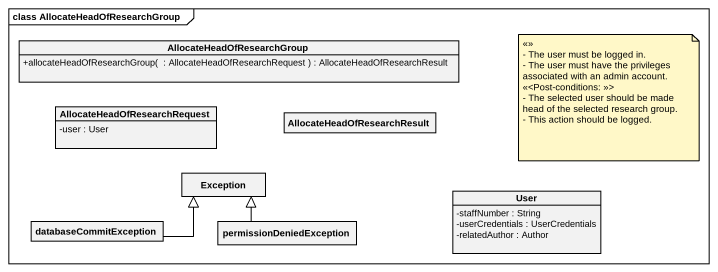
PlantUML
@startuml
mainframe class AllocateHeadOfResearchGroup
hide circle
hide empty members
skinparam classAttributeIconSize 0
class AllocateHeadOfResearchGroup {
  +allocateHeadOfResearchGroup(  : AllocateHeadOfResearchRequest ) : AllocateHeadOfResearchResult
}
class "AllocateHeadOfResearchRequest" as AllocateHeadOfResearchReques {
  -user : User
}
class AllocateHeadOfResearchResult
class "Exception" as Exception_
class User {
  -staffNumber : String
  -userCredentials : UserCredentials
  -relatedAuthor : Author
}
class databaseCommitException
class permissionDeniedException
databaseCommitException -right-|> Exception_
permissionDeniedException -up-|> Exception_
note as N1
  <<>>
  - The user must be logged in.
  - The user must have the privileges associated with an admin account.
  <<<Post-conditions: >>>
  - The selected user should be made head of the selected research group.
  - This action should be logged.
end note
@enduml
